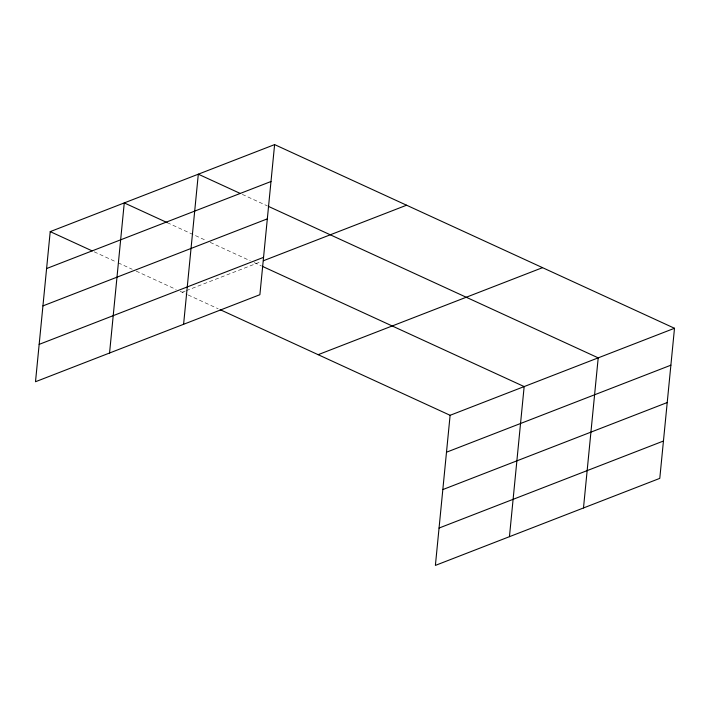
<?xml version="1.0" encoding="UTF-8"?>
<svg xmlns="http://www.w3.org/2000/svg" width="710" height="710" viewBox="0 0 710 710"><rect width="100%" height="100%" fill="white"/><g stroke="black" fill="none" stroke-linecap="round" stroke-linejoin="round"><path stroke-width="0.53" stroke-dasharray="3.55 2.66" d="M182.186 292.236L185.266 291.047M186.295 290.647L261.378 261.529M242.305 194.389L267.297 205.873M167.258 222.656L206.246 240.557M210.24 242.394L250.231 260.765M254.233 262.602L261.227 265.815M94.208 251.828L116.2 261.937M118.197 262.851L132.193 269.276M136.196 271.113L176.186 289.485M180.18 291.322L187.183 294.535M188.177 294.996L218.174 308.77"/><path stroke-width="1.06" d="M274.61 144.6L50.215 231.629L35.5 381.731L259.887 294.703L274.61 144.6L674.5 328.268L659.785 478.371L435.39 565.4L450.113 415.297L674.5 328.268M109.553 353.012L124.268 202.909L167.258 222.656M183.597 324.292L198.312 174.19L240.308 193.475M509.443 536.68L524.158 386.577L262.23 266.277M583.487 507.961L598.21 357.858L268.3 206.326M46.594 268.549L270.989 181.512M42.937 305.895L267.324 218.866M39.165 344.377L263.552 257.348M263.428 260.73L406.573 205.208M318.142 354.689L542.538 267.661M446.492 452.217L670.879 365.188M442.827 489.572L667.214 402.543M439.055 528.054L663.442 441.025M50.215 231.629L92.202 250.914M220.171 309.684L450.113 415.297"/></g></svg>
